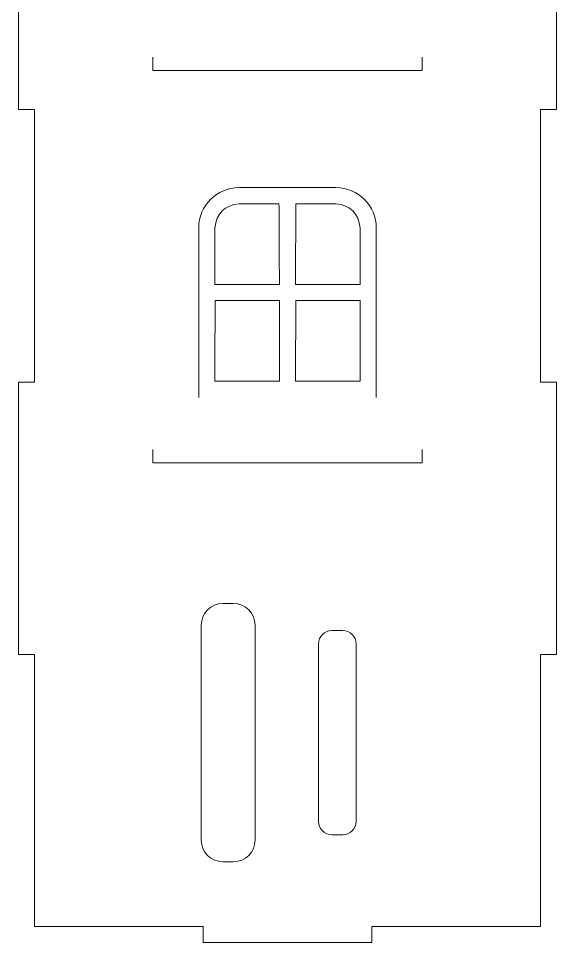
# Model space of a CAD drawing. Header units: millimetres. Extents: x -494 to 494, y -418 to 418.
# Drawn here: x -116.8 to -16.8, y -46.7 to 125.1 of the extents above; entities that cross this region are included whole.
import ezdxf

# ---------------------------------------------------------------- set-up
doc = ezdxf.new("R2010")
doc.units = ezdxf.units.MM
doc.header["$MEASUREMENT"] = 0

msp = doc.modelspace()

# ---------------------------------------------------------------- linework, layer by layer
at = {"lineweight": 9}
for points, knots in [([(-19.8061, 412.1697), (-19.8061, 412.1697), (-19.8061, 361.4997), (-19.8061, 361.4997), (-19.8061, 361.4997), (-19.8061, 361.4997), (-16.8061, 361.4997), (-16.8061, 361.4997), (-16.8061, 361.4997), (-16.8061, 361.4997), (-16.8061, 320.8397), (-16.8061, 320.8397), (-16.8061, 320.8397), (-16.8061, 320.8397), (-19.8061, 320.8397), (-19.8061, 320.8397), (-19.8061, 320.8397), (-19.8061, 320.8397), (-19.8061, 260.1697), (-19.8061, 260.1697), (-19.8061, 260.1697), (-19.8061, 260.1697), (-16.8061, 260.1697), (-16.8061, 260.1697), (-16.8061, 260.1697), (-16.8061, 260.1697), (-16.8061, 209.4997), (-16.8061, 209.4997), (-16.8061, 209.4997), (-16.8061, 209.4997), (-19.8061, 209.4997), (-19.8061, 209.4997), (-19.8061, 209.4997), (-19.8061, 209.4997), (-19.8061, 158.8397), (-19.8061, 158.8397), (-19.8061, 158.8397), (-19.8061, 158.8397), (-16.8061, 158.8397), (-16.8061, 158.8397), (-16.8061, 158.8397), (-16.8061, 158.8397), (-16.8061, 108.1697), (-16.8061, 108.1697), (-16.8061, 108.1697), (-16.8061, 108.1697), (-19.8061, 108.1697), (-19.8061, 108.1697), (-19.8061, 108.1697), (-19.8061, 108.1697), (-19.8061, 57.4997), (-19.8061, 57.4997), (-19.8061, 57.4997), (-19.8061, 57.4997), (-16.8061, 57.4997), (-16.8061, 57.4997), (-16.8061, 57.4997), (-16.8061, 57.4997), (-16.8061, 6.8397), (-16.8061, 6.8397), (-16.8061, 6.8397), (-16.8061, 6.8397), (-19.8061, 6.8397), (-19.8061, 6.8397), (-19.8061, 6.8397), (-19.8061, 6.8397), (-19.8061, -43.6903), (-19.8061, -43.6903), (-19.8061, -43.6903), (-19.8061, -43.6903), (-51.1361, -43.6903), (-51.1361, -43.6903), (-51.1361, -43.6903), (-51.1361, -43.6903), (-51.1361, -46.6903), (-51.1361, -46.6903), (-51.1361, -46.6903), (-51.1361, -46.6903), (-82.4661, -46.6903), (-82.4661, -46.6903), (-82.4661, -46.6903), (-82.4661, -46.6903), (-82.4661, -43.6903), (-82.4661, -43.6903), (-82.4661, -43.6903), (-82.4661, -43.6903), (-113.8061, -43.6903), (-113.8061, -43.6903), (-113.8061, -43.6903), (-113.8061, -43.6903), (-113.8061, 6.8397), (-113.8061, 6.8397), (-113.8061, 6.8397), (-113.8061, 6.8397), (-116.8061, 6.8397), (-116.8061, 6.8397), (-116.8061, 6.8397), (-116.8061, 6.8397), (-116.8061, 57.4997), (-116.8061, 57.4997), (-116.8061, 57.4997), (-116.8061, 57.4997), (-113.8061, 57.4997), (-113.8061, 57.4997), (-113.8061, 57.4997), (-113.8061, 57.4997), (-113.8061, 108.1697), (-113.8061, 108.1697), (-113.8061, 108.1697), (-113.8061, 108.1697), (-116.8061, 108.1697), (-116.8061, 108.1697), (-116.8061, 108.1697), (-116.8061, 108.1697), (-116.8061, 158.8397), (-116.8061, 158.8397), (-116.8061, 158.8397), (-116.8061, 158.8397), (-113.8061, 158.8397), (-113.8061, 158.8397), (-113.8061, 158.8397), (-113.8061, 158.8397), (-113.8061, 209.4997), (-113.8061, 209.4997), (-113.8061, 209.4997), (-113.8061, 209.4997), (-116.8061, 209.4997), (-116.8061, 209.4997), (-116.8061, 209.4997), (-116.8061, 209.4997), (-116.8061, 260.1697), (-116.8061, 260.1697), (-116.8061, 260.1697), (-116.8061, 260.1697), (-113.8061, 260.1697), (-113.8061, 260.1697), (-113.8061, 260.1697), (-113.8061, 260.1697), (-113.8061, 320.8397), (-113.8061, 320.8397), (-113.8061, 320.8397), (-113.8061, 320.8397), (-116.8061, 320.8397), (-116.8061, 320.8397), (-116.8061, 320.8397), (-116.8061, 320.8397), (-116.8061, 361.4997), (-116.8061, 361.4997), (-116.8061, 361.4997), (-116.8061, 361.4997), (-113.8061, 361.4997), (-113.8061, 361.4997), (-113.8061, 361.4997), (-113.8061, 361.4997), (-113.8061, 412.1697), (-113.8061, 412.1697), (-113.8061, 412.1697), (-113.8061, 412.1697), (-116.8061, 412.1697), (-116.8061, 412.1697), (-116.8061, 412.1697), (-116.8061, 412.1697), (-116.8061, 418.1697), (-116.8061, 418.1697), (-116.8061, 418.1697), (-116.8061, 418.1697), (-82.4661, 418.1697), (-82.4661, 418.1697), (-82.4661, 418.1697), (-82.4661, 418.1697), (-82.4661, 412.1697), (-82.4661, 412.1697), (-82.4661, 412.1697), (-82.4661, 412.1697), (-51.1361, 412.1697), (-51.1361, 412.1697), (-51.1361, 412.1697), (-51.1361, 412.1697), (-51.1361, 418.1697), (-51.1361, 418.1697), (-51.1361, 418.1697), (-51.1361, 418.1697), (-16.8061, 418.1697), (-16.8061, 418.1697), (-16.8061, 418.1697), (-16.8061, 418.1697), (-16.8061, 412.1697), (-16.8061, 412.1697), (-16.8061, 412.1697), (-16.8061, 412.1697), (-19.8061, 412.1697), (-19.8061, 412.1697)], [0, 0, 0, 0, 0.02040816, 0.02040816, 0.02040816, 0.02040816, 0.04081633, 0.04081633, 0.04081633, 0.04081633, 0.06122449, 0.06122449, 0.06122449, 0.06122449, 0.08163265, 0.08163265, 0.08163265, 0.08163265, 0.10204082, 0.10204082, 0.10204082, 0.10204082, 0.12244898, 0.12244898, 0.12244898, 0.12244898, 0.14285714, 0.14285714, 0.14285714, 0.14285714, 0.16326531, 0.16326531, 0.16326531, 0.16326531, 0.18367347, 0.18367347, 0.18367347, 0.18367347, 0.20408163, 0.20408163, 0.20408163, 0.20408163, 0.2244898, 0.2244898, 0.2244898, 0.2244898, 0.24489796, 0.24489796, 0.24489796, 0.24489796, 0.26530612, 0.26530612, 0.26530612, 0.26530612, 0.28571429, 0.28571429, 0.28571429, 0.28571429, 0.30612245, 0.30612245, 0.30612245, 0.30612245, 0.32653061, 0.32653061, 0.32653061, 0.32653061, 0.34693878, 0.34693878, 0.34693878, 0.34693878, 0.36734694, 0.36734694, 0.36734694, 0.36734694, 0.3877551, 0.3877551, 0.3877551, 0.3877551, 0.40816327, 0.40816327, 0.40816327, 0.40816327, 0.42857143, 0.42857143, 0.42857143, 0.42857143, 0.44897959, 0.44897959, 0.44897959, 0.44897959, 0.46938776, 0.46938776, 0.46938776, 0.46938776, 0.48979592, 0.48979592, 0.48979592, 0.48979592, 0.51020408, 0.51020408, 0.51020408, 0.51020408, 0.53061224, 0.53061224, 0.53061224, 0.53061224, 0.55102041, 0.55102041, 0.55102041, 0.55102041, 0.57142857, 0.57142857, 0.57142857, 0.57142857, 0.59183673, 0.59183673, 0.59183673, 0.59183673, 0.6122449, 0.6122449, 0.6122449, 0.6122449, 0.63265306, 0.63265306, 0.63265306, 0.63265306, 0.65306122, 0.65306122, 0.65306122, 0.65306122, 0.67346939, 0.67346939, 0.67346939, 0.67346939, 0.69387755, 0.69387755, 0.69387755, 0.69387755, 0.71428571, 0.71428571, 0.71428571, 0.71428571, 0.73469388, 0.73469388, 0.73469388, 0.73469388, 0.75510204, 0.75510204, 0.75510204, 0.75510204, 0.7755102, 0.7755102, 0.7755102, 0.7755102, 0.79591837, 0.79591837, 0.79591837, 0.79591837, 0.81632653, 0.81632653, 0.81632653, 0.81632653, 0.83673469, 0.83673469, 0.83673469, 0.83673469, 0.85714286, 0.85714286, 0.85714286, 0.85714286, 0.87755102, 0.87755102, 0.87755102, 0.87755102, 0.89795918, 0.89795918, 0.89795918, 0.89795918, 0.91836735, 0.91836735, 0.91836735, 0.91836735, 0.93877551, 0.93877551, 0.93877551, 0.93877551, 0.95918367, 0.95918367, 0.95918367, 0.95918367, 1, 1, 1, 1]), ([(-80.3015, 86.1401), (-80.3015, 78.14), (-80.3015, 75.6614), (-80.3015, 75.6614), (-80.3015, 75.6614), (-71.3015, 75.6615), (-68.3232, 75.6615), (-68.3232, 75.6615), (-68.3232, 75.6615), (-68.3232, 86.6615), (-68.389, 90.6401), (-68.389, 90.6401), (-68.389, 90.6401), (-74.3891, 90.6401), (-75.8016, 90.6401), (-75.8016, 90.6401), (-75.8016, 90.6401), (-78.5207, 90.3899), (-80.0207, 88.8899), (-80.3015, 86.1401)], [0, 0, 0, 0, 0.16666667, 0.16666667, 0.16666667, 0.16666667, 0.33333333, 0.33333333, 0.33333333, 0.33333333, 0.5, 0.5, 0.5, 0.5, 0.66666667, 0.66666667, 0.66666667, 0.66666667, 1, 1, 1, 1]), ([(-53.3231, 86.1401), (-53.3231, 78.14), (-53.3231, 75.6614), (-53.3231, 75.6614), (-53.3231, 75.6614), (-62.3231, 75.6615), (-65.3014, 75.6615), (-65.3014, 75.6615), (-65.3014, 75.6615), (-65.3014, 86.6615), (-65.2356, 90.6401), (-65.2356, 90.6401), (-65.2356, 90.6401), (-59.2355, 90.6401), (-57.823, 90.6401), (-57.823, 90.6401), (-57.823, 90.6401), (-55.1039, 90.3899), (-53.6039, 88.8899), (-53.3231, 86.1401)], [0, 0, 0, 0, 0.16666667, 0.16666667, 0.16666667, 0.16666667, 0.33333333, 0.33333333, 0.33333333, 0.33333333, 0.5, 0.5, 0.5, 0.5, 0.66666667, 0.66666667, 0.66666667, 0.66666667, 1, 1, 1, 1]), ([(-68.3231, 72.6401), (-68.3231, 64.64), (-68.3231, 57.6614), (-68.3231, 57.6614), (-68.3231, 57.6614), (-77.3231, 57.6615), (-80.3014, 57.6615), (-80.3014, 57.6615), (-80.3014, 57.6615), (-80.3014, 68.6615), (-80.2356, 72.6401), (-80.2356, 72.6401), (-80.2356, 72.6401), (-74.2355, 72.6401), (-68.3231, 72.6401), (-68.3231, 72.6401)], [0, 0, 0, 0, 0.2, 0.2, 0.2, 0.2, 0.4, 0.4, 0.4, 0.4, 0.6, 0.6, 0.6, 0.6, 1, 1, 1, 1]), ([(-53.3231, 72.6401), (-53.3231, 64.64), (-53.3231, 57.6614), (-53.3231, 57.6614), (-53.3231, 57.6614), (-62.3231, 57.6615), (-65.3014, 57.6615), (-65.3014, 57.6615), (-65.3014, 57.6615), (-65.3014, 68.6615), (-65.2356, 72.6401), (-65.2356, 72.6401), (-65.2356, 72.6401), (-59.2355, 72.6401), (-53.3231, 72.6401), (-53.3231, 72.6401)], [0, 0, 0, 0, 0.2, 0.2, 0.2, 0.2, 0.4, 0.4, 0.4, 0.4, 0.6, 0.6, 0.6, 0.6, 1, 1, 1, 1]), ([(-76.8361, 16.33), (-76.8361, 16.33), (-78.8361, 16.33), (-78.8361, 16.33), (-78.8361, 16.33), (-81.0361, 16.33), (-82.8361, 14.53), (-82.8361, 12.33), (-82.8361, 12.33), (-82.8361, 12.33), (-82.8361, -27.67), (-82.8361, -27.67), (-82.8361, -27.67), (-82.8361, -29.87), (-81.0361, -31.67), (-78.8361, -31.67), (-78.8361, -31.67), (-78.8361, -31.67), (-76.8361, -31.67), (-76.8361, -31.67), (-76.8361, -31.67), (-74.6361, -31.67), (-72.8361, -29.87), (-72.8361, -27.67), (-72.8361, -27.67), (-72.8361, -27.67), (-72.8361, 12.33), (-72.8361, 12.33), (-72.8361, 12.33), (-72.8361, 14.53), (-74.6361, 16.33), (-76.8361, 16.33)], [0, 0, 0, 0, 0.11111111, 0.11111111, 0.11111111, 0.11111111, 0.22222222, 0.22222222, 0.22222222, 0.22222222, 0.33333333, 0.33333333, 0.33333333, 0.33333333, 0.44444444, 0.44444444, 0.44444444, 0.44444444, 0.55555556, 0.55555556, 0.55555556, 0.55555556, 0.66666667, 0.66666667, 0.66666667, 0.66666667, 0.77777778, 0.77777778, 0.77777778, 0.77777778, 1, 1, 1, 1]), ([(-58.5361, 11.33), (-58.5361, 11.33), (-56.5361, 11.33), (-56.5361, 11.33), (-56.5361, 11.33), (-55.1631, 11.33), (-54.0361, 10.203), (-54.0361, 8.83), (-54.0361, 8.83), (-54.0361, 8.83), (-54.0361, -24.17), (-54.0361, -24.17), (-54.0361, -24.17), (-54.0361, -25.543), (-55.1631, -26.67), (-56.5361, -26.67), (-56.5361, -26.67), (-56.5361, -26.67), (-58.5361, -26.67), (-58.5361, -26.67), (-58.5361, -26.67), (-59.9091, -26.67), (-61.0361, -25.543), (-61.0361, -24.17), (-61.0361, -24.17), (-61.0361, -24.17), (-61.0361, 8.83), (-61.0361, 8.83), (-61.0361, 8.83), (-61.0361, 10.203), (-59.9091, 11.33), (-58.5361, 11.33)], [0, 0, 0, 0, 0.11111111, 0.11111111, 0.11111111, 0.11111111, 0.22222222, 0.22222222, 0.22222222, 0.22222222, 0.33333333, 0.33333333, 0.33333333, 0.33333333, 0.44444444, 0.44444444, 0.44444444, 0.44444444, 0.55555556, 0.55555556, 0.55555556, 0.55555556, 0.66666667, 0.66666667, 0.66666667, 0.66666667, 0.77777778, 0.77777778, 0.77777778, 0.77777778, 1, 1, 1, 1])]:
    msp.add_open_spline(points, degree=3, knots=knots, dxfattribs=at)
at = {"color": 5, "lineweight": 9}
for points, knots in [([(-41.8051, 117.8888), (-41.8051, 117.8888), (-41.8051, 115.42), (-41.8051, 115.42), (-41.8051, 115.42), (-41.8051, 115.42), (-91.8359, 115.42), (-91.8359, 115.42), (-91.8359, 115.42), (-91.8359, 115.42), (-91.8359, 117.8888), (-91.8359, 117.8888)], [0, 0, 0, 0, 0.25, 0.25, 0.25, 0.25, 0.5, 0.5, 0.5, 0.5, 1, 1, 1, 1]), ([(-83.3015, 54.6401), (-83.3015, 54.6401), (-83.3015, 86.1401), (-83.3015, 86.1401), (-83.3015, 86.1401), (-83.3015, 90.2651), (-79.9265, 93.6401), (-75.8016, 93.6401), (-75.8016, 93.6401), (-75.8016, 93.6401), (-57.8015, 93.6401), (-57.8015, 93.6401), (-57.8015, 93.6401), (-53.6766, 93.6401), (-50.3015, 90.2651), (-50.3015, 86.1401), (-50.3015, 86.1401), (-50.3015, 86.1401), (-50.3015, 54.6401), (-50.3015, 54.6401)], [0, 0, 0, 0, 0.16666667, 0.16666667, 0.16666667, 0.16666667, 0.33333333, 0.33333333, 0.33333333, 0.33333333, 0.5, 0.5, 0.5, 0.5, 0.66666667, 0.66666667, 0.66666667, 0.66666667, 1, 1, 1, 1]), ([(-41.8051, 44.9588), (-41.8051, 44.9588), (-41.8051, 42.49), (-41.8051, 42.49), (-41.8051, 42.49), (-41.8051, 42.49), (-91.8359, 42.49), (-91.8359, 42.49), (-91.8359, 42.49), (-91.8359, 42.49), (-91.8359, 44.9588), (-91.8359, 44.9588)], [0, 0, 0, 0, 0.25, 0.25, 0.25, 0.25, 0.5, 0.5, 0.5, 0.5, 1, 1, 1, 1])]:
    msp.add_open_spline(points, degree=3, knots=knots, dxfattribs=at)

doc.saveas('drawing.dxf')
